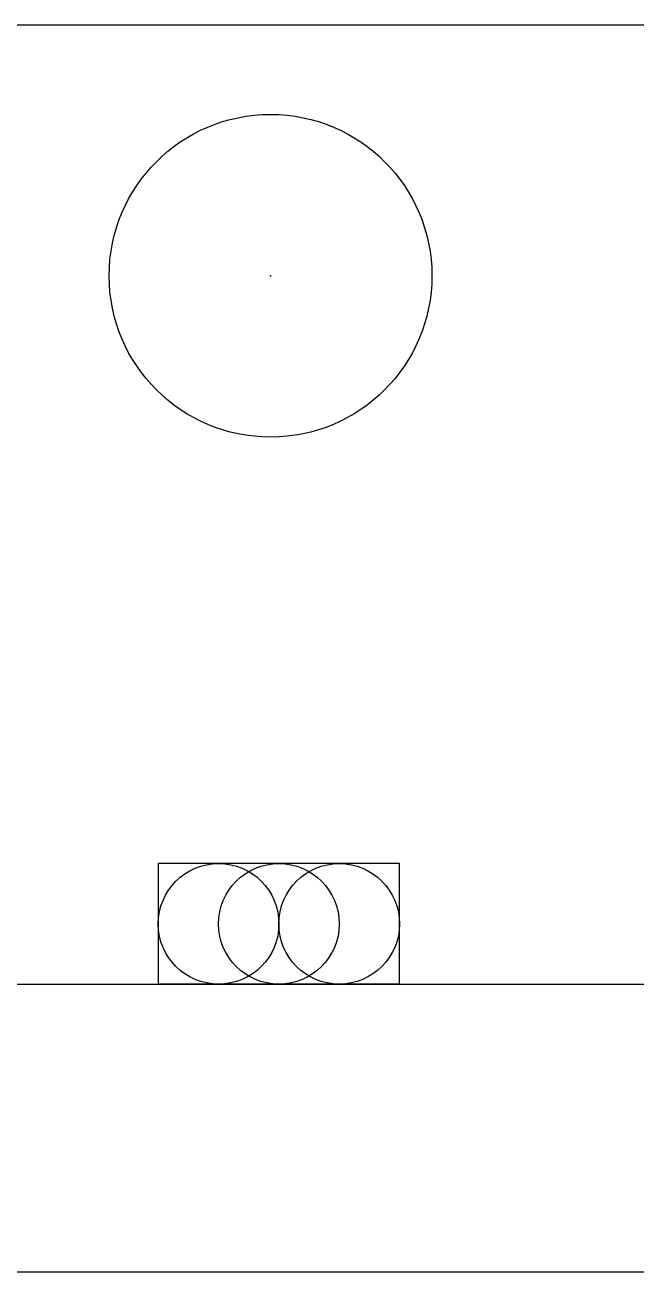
# Model space of a CAD drawing. Header units: millimetres. Extents: x 1251.1 to 1334.1, y 1577.6 to 1641.3.
# Drawn here: x 1303.335 to 1303.972, y 1610.451 to 1611.751 of the extents above; entities that cross this region are included whole.
import ezdxf

# ---------------------------------------------------------------- set-up
doc = ezdxf.new("R2010")
doc.units = ezdxf.units.MM
doc.linetypes.add('ACAD_ISO02W100', pattern=[15, 12, -3])
doc.linetypes.add('DASHED2', pattern=[9.525, 6.35, -3.175])
for name, color, linetype in [('IMPIANTO ELETTRICO', 7, 'Continuous'), ('IMPIANTO TERMICO', 1, 'Continuous'), ('MURATURA', 140, 'Continuous')]:
    doc.layers.add(name, color=color, linetype=linetype)

msp = doc.modelspace()

# ---------------------------------------------------------------- linework, layer by layer
at = {"layer": 'IMPIANTO ELETTRICO', "linetype": 'Continuous'}
msp.add_circle((1303.5912, 1611.4898), 0.1682, dxfattribs=at)
at = {"layer": 'IMPIANTO ELETTRICO', "linetype": 'DASHED2'}
msp.add_point((1303.5912, 1611.4898), dxfattribs=at)
at = {"layer": 'IMPIANTO TERMICO', "linetype": 'ACAD_ISO02W100'}
for p, q in [((1303.4742, 1610.877), (1303.4742, 1610.7513)), ((1303.7257, 1610.877), (1303.4742, 1610.877)), ((1303.7257, 1610.7513), (1303.7257, 1610.877))]:
    msp.add_line(p, q, dxfattribs=at)
for centre in [(1303.5371, 1610.8142), (1303.5999, 1610.8142), (1303.6628, 1610.8142)]:
    msp.add_circle(centre, 0.0629, dxfattribs=at)
at = {"layer": 'MURATURA', "linetype": 'ACAD_ISO02W100'}
for p, q in [((1295.6918, 1611.7513), (1312.6797, 1611.7513)), ((1303.5364, 1610.877), (1303.5364, 1610.877)), ((1298.4456, 1610.7513), (1311.4456, 1610.7513)), ((1303.7257, 1610.7513), (1303.4742, 1610.7513))]:
    msp.add_line(p, q, dxfattribs=at)
at = {"layer": 'MURATURA', "linetype": 'ACAD_ISO02W100', "ltscale": 0.07}
msp.add_line((1295.6918, 1611.7513), (1312.6797, 1611.7513), dxfattribs=at)
at = {"layer": 'MURATURA'}
msp.add_line((1311.4456, 1610.4513), (1298.4456, 1610.4513), dxfattribs=at)

doc.saveas('drawing.dxf')
